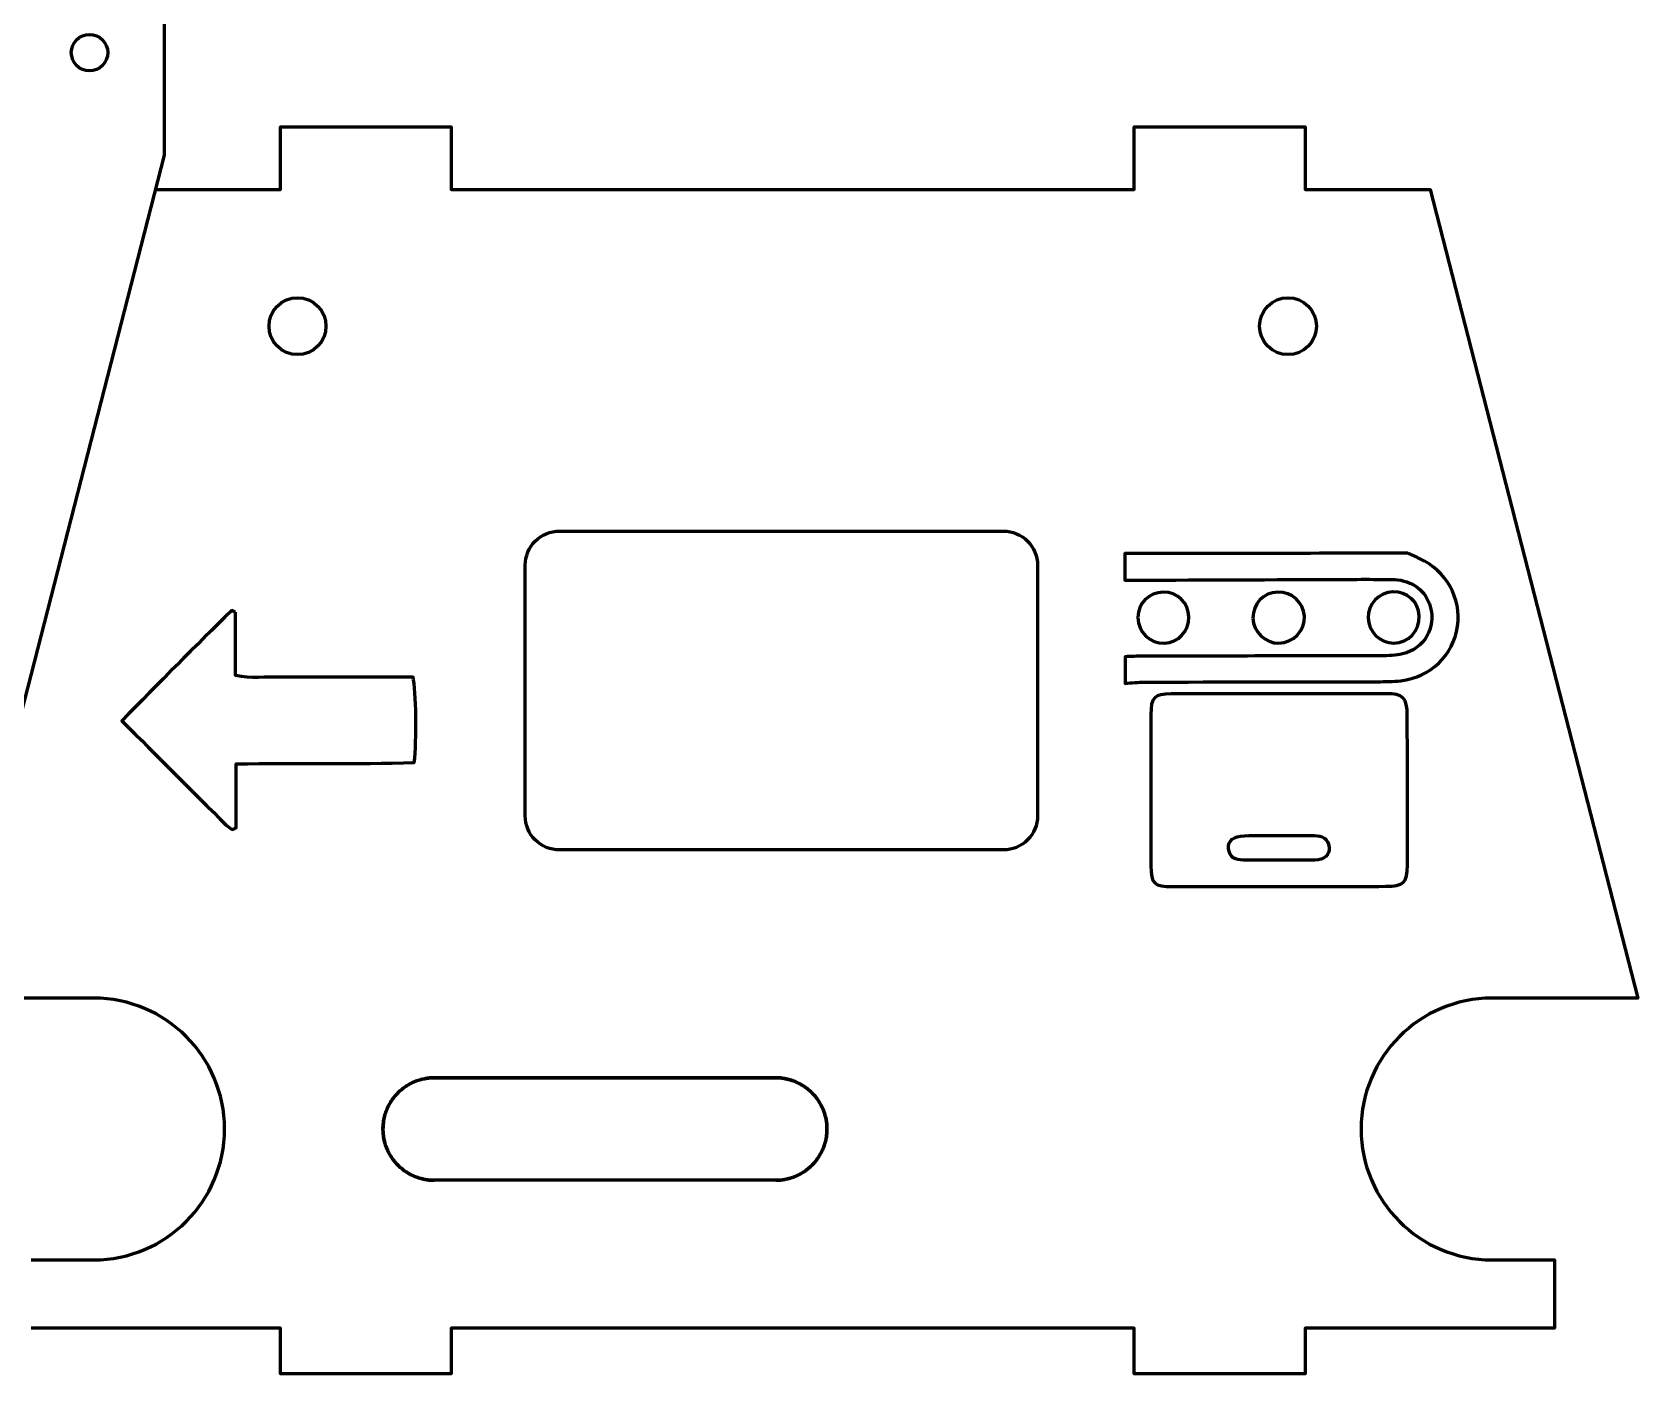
# Model space of a CAD drawing. Header units: millimetres. Extents: x -506 to -29, y -1445 to -43.
# Drawn here: x -353.4 to -212.4, y -317.8 to -200 of the extents above; entities that cross this region are included whole.
import ezdxf

# ---------------------------------------------------------------- set-up
doc = ezdxf.new("R2010")
doc.units = ezdxf.units.MM
doc.linetypes.add('K5LT_BASIC', pattern=[0])

# ---------------------------------------------------------------- blocks, each defined once
blk = doc.blocks.new('U86')
at = {"color": 150, "linetype": 'K5LT_BASIC', "lineweight": 60, "true_color": 0x0080ff}
blk.add_lwpolyline([(-354.93, -179.26, -1), (-341.83, -179.26), (-341.83, -204.26), (-341.83, -210.76), (-365.83, -304.26)], format="xyb", dxfattribs=at)
blk.add_circle((-348.38, -201.76), 1.6, dxfattribs=at)
blk = doc.blocks.new('U87')
at = {"color": 150, "linetype": 'K5LT_BASIC', "lineweight": 60, "true_color": 0x0080ff}
for p, q in [((-308.11, -300.78), (-318.11, -300.78)), ((-298.11, -300.78), (-308.11, -300.78)), ((-288.11, -300.78), (-298.11, -300.78))]:
    blk.add_line(p, q, dxfattribs=at)
blk = doc.blocks.new('U88')
at = {"color": 150, "linetype": 'K5LT_BASIC', "lineweight": 60, "true_color": 0x0080ff}
for p, q in [((-308.11, -291.78), (-318.11, -291.78)), ((-298.11, -291.78), (-308.11, -291.78)), ((-288.11, -291.78), (-298.11, -291.78))]:
    blk.add_line(p, q, dxfattribs=at)
blk = doc.blocks.new('U89')
at = {"color": 150, "linetype": 'K5LT_BASIC', "lineweight": 60, "true_color": 0x0080ff}
for p, q in [((-288.05, -291.78), (-288.11, -291.78)), ((-287.97, -291.78), (-288.05, -291.78)), ((-287.93, -291.79), (-287.97, -291.78)), ((-287.91, -291.79), (-287.93, -291.79)), ((-287.9, -291.79), (-287.91, -291.79)), ((-287.89, -291.79), (-287.9, -291.79)), ((-287.81, -291.79), (-287.89, -291.79)), ((-287.72, -291.8), (-287.81, -291.79)), ((-287.67, -291.8), (-287.72, -291.8)), ((-287.64, -291.81), (-287.67, -291.8)), ((-287.63, -291.81), (-287.64, -291.81)), ((-287.62, -291.81), (-287.63, -291.81)), ((-287.51, -291.82), (-287.62, -291.81)), ((-287.4, -291.84), (-287.51, -291.82)), ((-287.34, -291.85), (-287.4, -291.84)), ((-287.32, -291.85), (-287.34, -291.85)), ((-287.3, -291.85), (-287.32, -291.85)), ((-287.3, -291.86), (-287.3, -291.85)), ((-287.18, -291.88), (-287.3, -291.86)), ((-287.06, -291.9), (-287.18, -291.88)), ((-287.01, -291.92), (-287.06, -291.9)), ((-286.98, -291.93), (-287.01, -291.92)), ((-286.97, -291.93), (-286.98, -291.93)), ((-286.96, -291.93), (-286.97, -291.93)), ((-286.84, -291.96), (-286.96, -291.93)), ((-286.73, -292), (-286.84, -291.96)), ((-286.67, -292.02), (-286.73, -292)), ((-286.64, -292.03), (-286.67, -292.02)), ((-286.63, -292.03), (-286.64, -292.03)), ((-286.62, -292.03), (-286.63, -292.03)), ((-286.5, -292.08), (-286.62, -292.03)), ((-286.39, -292.12), (-286.5, -292.08)), ((-286.34, -292.15), (-286.39, -292.12)), ((-286.31, -292.16), (-286.34, -292.15)), ((-286.29, -292.16), (-286.31, -292.16)), ((-286.29, -292.17), (-286.29, -292.16)), ((-286.17, -292.22), (-286.29, -292.17)), ((-286.06, -292.27), (-286.17, -292.22)), ((-286.01, -292.3), (-286.06, -292.27)), ((-285.98, -292.32), (-286.01, -292.3)), ((-285.96, -292.33), (-285.98, -292.32)), ((-285.84, -292.39), (-285.96, -292.33)), ((-285.96, -292.33), (-285.96, -292.33)), ((-285.74, -292.46), (-285.84, -292.39)), ((-285.68, -292.49), (-285.74, -292.46)), ((-285.66, -292.51), (-285.68, -292.49)), ((-285.64, -292.52), (-285.66, -292.51)), ((-285.52, -292.6), (-285.64, -292.52)), ((-285.64, -292.52), (-285.64, -292.52)), ((-285.42, -292.67), (-285.52, -292.6)), ((-285.37, -292.71), (-285.42, -292.67)), ((-285.35, -292.73), (-285.37, -292.71)), ((-285.33, -292.74), (-285.35, -292.73)), ((-285.22, -292.83), (-285.33, -292.74)), ((-285.33, -292.74), (-285.33, -292.74)), ((-285.12, -292.91), (-285.22, -292.83)), ((-285.07, -292.96), (-285.12, -292.91)), ((-285.05, -292.98), (-285.07, -292.96)), ((-285.04, -292.99), (-285.05, -292.98)), ((-285.03, -293), (-285.04, -292.99)), ((-284.93, -293.09), (-285.03, -293)), ((-284.84, -293.19), (-284.93, -293.09)), ((-284.8, -293.24), (-284.84, -293.19)), ((-284.77, -293.26), (-284.8, -293.24)), ((-284.76, -293.27), (-284.77, -293.26)), ((-284.76, -293.28), (-284.76, -293.27)), ((-284.66, -293.38), (-284.76, -293.28)), ((-284.58, -293.49), (-284.66, -293.38)), ((-284.54, -293.54), (-284.58, -293.49)), ((-284.52, -293.57), (-284.54, -293.54)), ((-284.51, -293.58), (-284.52, -293.57)), ((-284.5, -293.59), (-284.51, -293.58)), ((-284.42, -293.7), (-284.5, -293.59)), ((-284.34, -293.81), (-284.42, -293.7)), ((-284.31, -293.87), (-284.34, -293.81)), ((-284.29, -293.9), (-284.31, -293.87)), ((-284.28, -293.91), (-284.29, -293.9)), ((-284.28, -293.92), (-284.28, -293.91)), ((-284.2, -294.04), (-284.28, -293.92)), ((-284.14, -294.16), (-284.2, -294.04)), ((-284.11, -294.22), (-284.14, -294.16)), ((-284.09, -294.26), (-284.11, -294.22)), ((-284.08, -294.27), (-284.09, -294.26)), ((-284.08, -294.28), (-284.08, -294.27)), ((-284.02, -294.41), (-284.08, -294.28)), ((-283.96, -294.53), (-284.02, -294.41)), ((-283.93, -294.6), (-283.96, -294.53)), ((-283.92, -294.63), (-283.93, -294.6)), ((-283.91, -294.65), (-283.92, -294.63)), ((-283.91, -294.66), (-283.91, -294.65)), ((-283.86, -294.79), (-283.91, -294.66)), ((-283.82, -294.92), (-283.86, -294.79)), ((-283.8, -294.99), (-283.82, -294.92)), ((-283.79, -295.02), (-283.8, -294.99)), ((-283.78, -295.04), (-283.79, -295.02)), ((-283.78, -295.05), (-283.78, -295.04)), ((-283.74, -295.19), (-283.78, -295.05)), ((-283.71, -295.33), (-283.74, -295.19)), ((-283.7, -295.4), (-283.71, -295.33)), ((-283.69, -295.43), (-283.7, -295.4)), ((-283.69, -295.45), (-283.69, -295.43)), ((-283.68, -295.46), (-283.69, -295.45)), ((-283.66, -295.6), (-283.68, -295.46)), ((-283.64, -295.74), (-283.66, -295.6)), ((-283.63, -295.81), (-283.64, -295.74)), ((-283.63, -295.85), (-283.63, -295.81)), ((-283.63, -295.86), (-283.63, -295.85)), ((-283.63, -295.87), (-283.63, -295.86)), ((-283.61, -296.02), (-283.63, -295.87)), ((-283.61, -296.16), (-283.61, -296.02)), ((-283.61, -296.23), (-283.61, -296.16)), ((-283.83, -297.68), (-283.79, -297.54)), ((-283.79, -297.54), (-283.78, -297.53)), ((-283.78, -297.52), (-283.77, -297.48)), ((-283.78, -297.53), (-283.78, -297.52)), ((-283.77, -297.48), (-283.75, -297.41)), ((-283.75, -297.41), (-283.72, -297.28)), ((-283.72, -297.28), (-283.69, -297.13)), ((-283.69, -297.12), (-283.68, -297.11)), ((-283.69, -297.13), (-283.69, -297.12)), ((-283.68, -297.07), (-283.66, -297)), ((-283.68, -297.11), (-283.68, -297.07)), ((-283.66, -297), (-283.64, -296.86)), ((-283.64, -296.86), (-283.63, -296.71)), ((-283.63, -296.69), (-283.62, -296.65)), ((-283.63, -296.71), (-283.63, -296.69)), ((-283.63, -296.71), (-283.63, -296.71)), ((-283.62, -296.58), (-283.61, -296.44)), ((-283.62, -296.65), (-283.62, -296.58)), ((-283.61, -296.27), (-283.61, -296.23)), ((-283.61, -296.28), (-283.61, -296.27)), ((-283.61, -296.29), (-283.61, -296.28)), ((-283.61, -296.44), (-283.61, -296.29)), ((-284.53, -299.01), (-284.52, -299)), ((-284.53, -299.02), (-284.53, -299.01)), ((-284.52, -299), (-284.5, -298.97)), ((-284.5, -298.97), (-284.46, -298.91)), ((-284.46, -298.91), (-284.38, -298.8)), ((-284.38, -298.8), (-284.3, -298.68)), ((-284.3, -298.68), (-284.29, -298.67)), ((-284.29, -298.67), (-284.28, -298.66)), ((-284.28, -298.66), (-284.27, -298.63)), ((-284.27, -298.63), (-284.23, -298.57)), ((-284.23, -298.57), (-284.16, -298.44)), ((-284.16, -298.44), (-284.09, -298.32)), ((-284.09, -298.31), (-284.08, -298.29)), ((-284.09, -298.32), (-284.09, -298.31)), ((-284.08, -298.29), (-284.07, -298.26)), ((-284.07, -298.26), (-284.04, -298.2)), ((-284.04, -298.2), (-283.98, -298.07)), ((-283.98, -298.07), (-283.92, -297.94)), ((-283.92, -297.93), (-283.91, -297.91)), ((-283.92, -297.94), (-283.92, -297.93)), ((-283.91, -297.91), (-283.9, -297.88)), ((-283.9, -297.88), (-283.88, -297.81)), ((-283.88, -297.81), (-283.83, -297.68)), ((-286.34, -300.42), (-286.33, -300.42)), ((-286.33, -300.42), (-286.3, -300.4)), ((-286.3, -300.4), (-286.24, -300.38)), ((-286.24, -300.38), (-286.13, -300.32)), ((-286.13, -300.32), (-286.02, -300.27)), ((-286.02, -300.27), (-286.01, -300.26)), ((-286.01, -300.26), (-286, -300.26)), ((-286, -300.26), (-285.97, -300.24)), ((-285.97, -300.24), (-285.91, -300.21)), ((-285.91, -300.21), (-285.8, -300.15)), ((-285.8, -300.15), (-285.69, -300.08)), ((-285.69, -300.08), (-285.69, -300.07)), ((-285.69, -300.07), (-285.67, -300.07)), ((-285.67, -300.07), (-285.64, -300.05)), ((-285.64, -300.05), (-285.59, -300.01)), ((-285.59, -300.01), (-285.48, -299.94)), ((-285.48, -299.94), (-285.38, -299.86)), ((-285.38, -299.86), (-285.37, -299.85)), ((-285.37, -299.85), (-285.36, -299.84)), ((-285.36, -299.84), (-285.33, -299.82)), ((-285.33, -299.82), (-285.28, -299.78)), ((-285.28, -299.78), (-285.18, -299.7)), ((-285.18, -299.7), (-285.08, -299.61)), ((-285.08, -299.61), (-285.07, -299.6)), ((-285.07, -299.6), (-285.06, -299.59)), ((-285.06, -299.59), (-285.03, -299.57)), ((-285.03, -299.57), (-284.98, -299.52)), ((-284.98, -299.52), (-284.89, -299.43)), ((-284.89, -299.43), (-284.79, -299.33)), ((-284.79, -299.32), (-284.78, -299.31)), ((-284.79, -299.33), (-284.79, -299.32)), ((-284.78, -299.31), (-284.75, -299.28)), ((-284.75, -299.28), (-284.71, -299.23)), ((-284.71, -299.23), (-284.62, -299.13)), ((-284.62, -299.13), (-284.53, -299.02)), ((-288.11, -300.78), (-287.72, -300.77)), ((-287.72, -300.77), (-287.71, -300.76)), ((-287.71, -300.76), (-287.69, -300.76)), ((-287.69, -300.76), (-287.66, -300.76)), ((-287.66, -300.76), (-287.6, -300.75)), ((-287.6, -300.75), (-287.47, -300.74)), ((-287.47, -300.74), (-287.35, -300.72)), ((-287.35, -300.72), (-287.34, -300.72)), ((-287.34, -300.72), (-287.33, -300.71)), ((-287.33, -300.71), (-287.3, -300.71)), ((-287.3, -300.71), (-287.24, -300.7)), ((-287.24, -300.7), (-287.12, -300.67)), ((-287.12, -300.67), (-287.02, -300.65)), ((-287.02, -300.65), (-287, -300.64)), ((-287.02, -300.65), (-287.02, -300.65)), ((-287, -300.64), (-286.97, -300.64)), ((-286.97, -300.64), (-286.92, -300.62)), ((-286.92, -300.62), (-286.8, -300.59)), ((-286.8, -300.59), (-286.68, -300.55)), ((-286.68, -300.55), (-286.66, -300.54)), ((-286.68, -300.55), (-286.68, -300.55)), ((-286.66, -300.54), (-286.63, -300.53)), ((-286.63, -300.53), (-286.58, -300.51)), ((-286.58, -300.51), (-286.46, -300.47)), ((-286.46, -300.47), (-286.35, -300.42)), ((-286.35, -300.42), (-286.34, -300.42))]:
    blk.add_line(p, q, dxfattribs=at)
blk = doc.blocks.new('U90')
at = {"color": 150, "linetype": 'K5LT_BASIC', "lineweight": 60, "true_color": 0x0080ff}
for p, q in [((-319.3, -291.94), (-319.41, -291.98)), ((-319.24, -291.93), (-319.3, -291.94)), ((-319.21, -291.92), (-319.24, -291.93)), ((-319.2, -291.92), (-319.21, -291.92)), ((-319.19, -291.91), (-319.2, -291.92)), ((-319.09, -291.89), (-319.19, -291.91)), ((-318.97, -291.87), (-319.09, -291.89)), ((-318.91, -291.86), (-318.97, -291.87)), ((-318.88, -291.85), (-318.91, -291.86)), ((-318.87, -291.85), (-318.88, -291.85)), ((-318.86, -291.85), (-318.87, -291.85)), ((-318.75, -291.83), (-318.86, -291.85)), ((-318.62, -291.81), (-318.75, -291.83)), ((-318.55, -291.8), (-318.62, -291.81)), ((-318.52, -291.8), (-318.55, -291.8)), ((-318.5, -291.8), (-318.52, -291.8)), ((-318.11, -291.78), (-318.5, -291.8)), ((-318.5, -291.8), (-318.5, -291.8)), ((-321.51, -293.33), (-321.59, -293.44)), ((-321.46, -293.28), (-321.51, -293.33)), ((-321.44, -293.26), (-321.46, -293.28)), ((-321.43, -293.24), (-321.44, -293.26)), ((-321.42, -293.24), (-321.43, -293.24)), ((-321.33, -293.14), (-321.42, -293.24)), ((-321.23, -293.04), (-321.33, -293.14)), ((-321.18, -293), (-321.23, -293.04)), ((-321.16, -292.97), (-321.18, -293)), ((-321.14, -292.96), (-321.16, -292.97)), ((-321.04, -292.87), (-321.14, -292.96)), ((-321.14, -292.96), (-321.14, -292.96)), ((-320.93, -292.78), (-321.04, -292.87)), ((-320.88, -292.74), (-320.93, -292.78)), ((-320.86, -292.72), (-320.88, -292.74)), ((-320.84, -292.71), (-320.86, -292.72)), ((-320.73, -292.63), (-320.84, -292.7)), ((-320.84, -292.7), (-320.84, -292.71)), ((-320.62, -292.55), (-320.73, -292.63)), ((-320.57, -292.52), (-320.62, -292.55)), ((-320.54, -292.5), (-320.57, -292.52)), ((-320.53, -292.49), (-320.54, -292.5)), ((-320.52, -292.49), (-320.53, -292.49)), ((-320.41, -292.42), (-320.52, -292.49)), ((-320.3, -292.35), (-320.41, -292.42)), ((-320.25, -292.32), (-320.3, -292.35)), ((-320.22, -292.31), (-320.25, -292.32)), ((-320.2, -292.3), (-320.22, -292.31)), ((-320.08, -292.24), (-320.2, -292.3)), ((-320.2, -292.3), (-320.2, -292.3)), ((-319.97, -292.19), (-320.08, -292.24)), ((-319.92, -292.16), (-319.97, -292.19)), ((-319.89, -292.15), (-319.92, -292.16)), ((-319.87, -292.14), (-319.89, -292.15)), ((-319.75, -292.09), (-319.87, -292.14)), ((-319.87, -292.14), (-319.87, -292.14)), ((-319.64, -292.05), (-319.75, -292.09)), ((-319.58, -292.03), (-319.64, -292.05)), ((-319.55, -292.02), (-319.58, -292.03)), ((-319.54, -292.02), (-319.55, -292.02)), ((-319.53, -292.01), (-319.54, -292.02)), ((-319.41, -291.98), (-319.53, -292.01)), ((-322.34, -294.75), (-322.38, -294.88)), ((-322.31, -294.68), (-322.34, -294.75)), ((-322.3, -294.65), (-322.31, -294.68)), ((-322.29, -294.64), (-322.3, -294.65)), ((-322.24, -294.49), (-322.29, -294.63)), ((-322.29, -294.63), (-322.29, -294.64)), ((-322.18, -294.36), (-322.24, -294.49)), ((-322.15, -294.3), (-322.18, -294.36)), ((-322.13, -294.27), (-322.15, -294.3)), ((-322.12, -294.25), (-322.13, -294.27)), ((-322.05, -294.12), (-322.12, -294.25)), ((-322.12, -294.25), (-322.12, -294.25)), ((-321.98, -294), (-322.05, -294.12)), ((-321.95, -293.94), (-321.98, -294)), ((-321.93, -293.91), (-321.95, -293.94)), ((-321.92, -293.89), (-321.93, -293.91)), ((-321.84, -293.77), (-321.92, -293.89)), ((-321.92, -293.89), (-321.92, -293.89)), ((-321.76, -293.65), (-321.84, -293.77)), ((-321.72, -293.6), (-321.76, -293.65)), ((-321.7, -293.57), (-321.72, -293.6)), ((-321.69, -293.56), (-321.7, -293.57)), ((-321.68, -293.55), (-321.69, -293.56)), ((-321.59, -293.44), (-321.68, -293.55)), ((-322.6, -296.12), (-322.61, -296.27)), ((-322.59, -295.91), (-322.6, -295.98)), ((-322.6, -295.98), (-322.6, -296.12)), ((-322.57, -295.7), (-322.59, -295.85)), ((-322.59, -295.85), (-322.59, -295.86)), ((-322.59, -295.86), (-322.59, -295.88)), ((-322.59, -295.88), (-322.59, -295.91)), ((-322.55, -295.56), (-322.57, -295.7)), ((-322.54, -295.49), (-322.55, -295.56)), ((-322.53, -295.46), (-322.54, -295.49)), ((-322.5, -295.29), (-322.53, -295.43)), ((-322.53, -295.43), (-322.53, -295.44)), ((-322.53, -295.44), (-322.53, -295.46)), ((-322.46, -295.15), (-322.5, -295.29)), ((-322.44, -295.08), (-322.46, -295.15)), ((-322.43, -295.05), (-322.44, -295.08)), ((-322.38, -294.88), (-322.43, -295.02)), ((-322.43, -295.02), (-322.43, -295.03)), ((-322.43, -295.03), (-322.43, -295.05)), ((-322.61, -296.27), (-322.61, -296.28)), ((-322.61, -296.28), (-322.61, -296.3)), ((-322.61, -296.3), (-322.61, -296.33)), ((-322.61, -296.33), (-322.61, -296.4)), ((-322.61, -296.4), (-322.6, -296.55)), ((-322.6, -296.55), (-322.59, -296.69)), ((-322.59, -296.69), (-322.59, -296.7)), ((-322.59, -296.7), (-322.59, -296.72)), ((-322.59, -296.72), (-322.58, -296.75)), ((-322.58, -296.75), (-322.57, -296.82)), ((-322.57, -296.82), (-322.56, -296.96)), ((-322.56, -296.96), (-322.53, -297.11)), ((-322.53, -297.11), (-322.53, -297.12)), ((-322.53, -297.12), (-322.53, -297.13)), ((-322.53, -297.13), (-322.52, -297.17)), ((-322.52, -297.17), (-322.5, -297.24)), ((-322.5, -297.24), (-322.47, -297.37)), ((-322.47, -297.37), (-322.43, -297.52)), ((-322.43, -297.52), (-322.43, -297.52)), ((-322.43, -297.52), (-322.43, -297.54)), ((-322.43, -297.54), (-322.42, -297.57)), ((-322.42, -297.57), (-322.4, -297.64)), ((-322.4, -297.64), (-322.35, -297.77)), ((-322.35, -297.77), (-322.3, -297.91)), ((-322.3, -297.91), (-322.3, -297.92)), ((-322.3, -297.92), (-322.29, -297.93)), ((-322.29, -297.93), (-322.28, -297.97)), ((-322.28, -297.97), (-322.25, -298.03)), ((-322.25, -298.03), (-322.2, -298.16)), ((-322.2, -298.16), (-322.14, -298.29)), ((-322.14, -298.29), (-322.13, -298.29)), ((-322.13, -298.29), (-322.12, -298.31)), ((-322.12, -298.31), (-322.11, -298.34)), ((-322.11, -298.34), (-322.08, -298.4)), ((-322.08, -298.4), (-322.01, -298.52)), ((-322.01, -298.52), (-321.94, -298.64)), ((-321.94, -298.64), (-321.93, -298.65)), ((-321.93, -298.65), (-321.92, -298.67)), ((-321.92, -298.67), (-321.91, -298.69)), ((-321.91, -298.69), (-321.87, -298.75)), ((-321.87, -298.75), (-321.79, -298.86)), ((-321.79, -298.86), (-321.71, -298.98)), ((-321.71, -298.98), (-321.71, -298.98)), ((-321.71, -298.98), (-321.7, -299)), ((-321.7, -299), (-321.68, -299.02)), ((-321.68, -299.02), (-321.63, -299.08)), ((-321.63, -299.08), (-321.55, -299.18)), ((-321.55, -299.18), (-321.46, -299.29)), ((-321.46, -299.29), (-321.45, -299.29)), ((-321.45, -299.29), (-321.44, -299.3)), ((-321.44, -299.3), (-321.42, -299.33)), ((-321.42, -299.33), (-321.37, -299.38)), ((-321.37, -299.38), (-321.28, -299.47)), ((-321.28, -299.47), (-321.18, -299.57)), ((-321.18, -299.57), (-321.18, -299.57)), ((-321.18, -299.57), (-321.16, -299.58)), ((-321.16, -299.58), (-321.14, -299.61)), ((-321.14, -299.61), (-321.09, -299.65)), ((-321.09, -299.65), (-320.99, -299.73)), ((-320.99, -299.73), (-320.89, -299.82)), ((-320.89, -299.82), (-320.88, -299.83)), ((-320.88, -299.83), (-320.87, -299.84)), ((-320.87, -299.84), (-320.84, -299.85)), ((-320.84, -299.85), (-320.79, -299.89)), ((-320.79, -299.89), (-320.69, -299.97)), ((-320.69, -299.97), (-320.58, -300.04)), ((-320.58, -300.04), (-320.57, -300.05)), ((-320.57, -300.05), (-320.56, -300.06)), ((-320.56, -300.06), (-320.53, -300.07)), ((-320.53, -300.07), (-320.48, -300.11)), ((-320.48, -300.11), (-320.37, -300.17)), ((-320.37, -300.17), (-320.26, -300.24)), ((-320.26, -300.24), (-320.25, -300.24)), ((-320.25, -300.24), (-320.24, -300.25)), ((-320.24, -300.25), (-320.21, -300.26)), ((-320.21, -300.26), (-320.15, -300.29)), ((-320.15, -300.29), (-320.04, -300.34)), ((-320.04, -300.34), (-319.93, -300.4)), ((-319.93, -300.4), (-319.92, -300.4)), ((-319.92, -300.4), (-319.91, -300.41)), ((-319.91, -300.41), (-319.88, -300.42)), ((-319.88, -300.42), (-319.82, -300.44)), ((-319.82, -300.44), (-319.71, -300.49)), ((-319.71, -300.49), (-319.59, -300.53)), ((-319.59, -300.53), (-319.59, -300.53)), ((-319.59, -300.53), (-319.57, -300.54)), ((-319.57, -300.54), (-319.54, -300.55)), ((-319.54, -300.55), (-319.49, -300.57)), ((-319.49, -300.57), (-319.37, -300.6)), ((-319.37, -300.6), (-319.26, -300.63)), ((-319.26, -300.63), (-319.25, -300.64)), ((-319.25, -300.64), (-319.23, -300.64)), ((-319.23, -300.64), (-319.21, -300.65)), ((-319.21, -300.65), (-319.15, -300.66)), ((-319.15, -300.66), (-319.04, -300.68)), ((-319.04, -300.68), (-318.92, -300.71)), ((-318.92, -300.71), (-318.91, -300.71)), ((-318.91, -300.71), (-318.9, -300.71)), ((-318.9, -300.71), (-318.87, -300.72)), ((-318.87, -300.72), (-318.81, -300.73)), ((-318.81, -300.73), (-318.71, -300.74)), ((-318.71, -300.74), (-318.59, -300.76)), ((-318.59, -300.76), (-318.59, -300.76)), ((-318.59, -300.76), (-318.57, -300.76)), ((-318.57, -300.76), (-318.55, -300.76)), ((-318.55, -300.76), (-318.5, -300.77)), ((-318.5, -300.77), (-318.4, -300.77)), ((-318.4, -300.77), (-318.32, -300.78)), ((-318.32, -300.78), (-318.32, -300.78)), ((-318.32, -300.78), (-318.31, -300.78)), ((-318.31, -300.78), (-318.29, -300.78)), ((-318.29, -300.78), (-318.24, -300.78)), ((-318.24, -300.78), (-318.16, -300.78)), ((-318.16, -300.78), (-318.11, -300.78))]:
    blk.add_line(p, q, dxfattribs=at)
blk = doc.blocks.new('U96')
at = {"color": 150, "linetype": 'K5LT_BASIC', "lineweight": 60, "true_color": 0x0080ff}
for points, knots in [([(-232.59, -245.72), (-232.24, -245.88), (-231.89, -246.04), (-231.54, -246.2), (-229.21, -247.27), (-227.87, -249.67), (-228.22, -252.14), (-228.58, -254.68), (-230.61, -256.63), (-233.2, -256.92), (-233.88, -257), (-234.56, -257), (-235.24, -257), (-242.06, -257.02), (-248.87, -257.02), (-255.68, -257.04), (-256.26, -257.04), (-256.84, -257.11), (-257.42, -257.15), (-257.42, -256.37), (-257.42, -255.59), (-257.42, -254.81), (-256.89, -254.79), (-256.35, -254.76), (-255.82, -254.76), (-248.86, -254.75), (-241.89, -254.74), (-234.93, -254.72), (-234.3, -254.72), (-233.65, -254.71), (-233.05, -254.56), (-231.14, -254.11), (-230.09, -252.27), (-230.61, -250.41), (-230.99, -249.04), (-232.2, -248.09), (-233.77, -248.04), (-235.71, -247.99), (-237.66, -248.02), (-239.61, -248.03), (-245.55, -248.04), (-251.49, -248.07), (-257.43, -248.09), (-257.43, -247.31), (-257.43, -246.53), (-257.43, -245.75), (-249.15, -245.74), (-240.87, -245.73), (-232.59, -245.72)], [0, 0, 0, 0, 0.0625, 0.0625, 0.0625, 0.125, 0.125, 0.125, 0.1875, 0.1875, 0.1875, 0.25, 0.25, 0.25, 0.3125, 0.3125, 0.3125, 0.375, 0.375, 0.375, 0.4375, 0.4375, 0.4375, 0.5, 0.5, 0.5, 0.5625, 0.5625, 0.5625, 0.625, 0.625, 0.625, 0.6875, 0.6875, 0.6875, 0.75, 0.75, 0.75, 0.8125, 0.8125, 0.8125, 0.875, 0.875, 0.875, 0.9375, 0.9375, 0.9375, 1, 1, 1, 1]), ([(-254.07, -249.14), (-252.81, -249.13), (-251.85, -250.07), (-251.83, -251.32), (-251.8, -252.56), (-252.74, -253.58), (-253.96, -253.63), (-255.23, -253.69), (-256.3, -252.65), (-256.29, -251.36), (-256.28, -250.11), (-255.32, -249.15), (-254.07, -249.14)], [0, 0, 0, 0, 0.25, 0.25, 0.25, 0.5, 0.5, 0.5, 0.75, 0.75, 0.75, 1, 1, 1, 1]), ([(-246.19, -251.41), (-246.22, -250.18), (-245.26, -249.17), (-244.01, -249.13), (-242.79, -249.09), (-241.74, -250.04), (-241.67, -251.25), (-241.6, -252.5), (-242.66, -253.62), (-243.92, -253.62), (-245.12, -253.63), (-246.16, -252.62), (-246.19, -251.41)], [0, 0, 0, 0, 0.25, 0.25, 0.25, 0.5, 0.5, 0.5, 0.75, 0.75, 0.75, 1, 1, 1, 1]), ([(-236.08, -251.4), (-236.11, -250.2), (-235.12, -249.16), (-233.9, -249.12), (-232.64, -249.07), (-231.65, -249.97), (-231.59, -251.23), (-231.53, -252.53), (-232.53, -253.61), (-233.81, -253.61), (-235.01, -253.62), (-236.05, -252.61), (-236.08, -251.4)], [0, 0, 0, 0, 0.25, 0.25, 0.25, 0.5, 0.5, 0.5, 0.75, 0.75, 0.75, 1, 1, 1, 1]), ([(-243.88, -274.99), (-247, -274.99), (-250.12, -275), (-253.23, -274.99), (-254.88, -274.99), (-255.14, -274.76), (-255.15, -273.17), (-255.17, -268.74), (-255.17, -264.31), (-255.16, -259.88), (-255.16, -258.39), (-254.86, -258.08), (-253.36, -258.08), (-247.08, -258.06), (-240.79, -258.05), (-234.51, -258.06), (-232.99, -258.06), (-232.64, -258.42), (-232.64, -259.97), (-232.62, -264.36), (-232.61, -268.74), (-232.62, -273.12), (-232.63, -274.67), (-232.95, -274.97), (-234.54, -274.97), (-237.65, -274.99), (-240.77, -274.98), (-243.88, -274.99)], [0, 0, 0, 0, 0.111111, 0.111111, 0.111111, 0.222222, 0.222222, 0.222222, 0.333333, 0.333333, 0.333333, 0.444444, 0.444444, 0.444444, 0.555556, 0.555556, 0.555556, 0.666667, 0.666667, 0.666667, 0.777778, 0.777778, 0.777778, 0.888889, 0.888889, 0.888889, 1, 1, 1, 1]), ([(-243.88, -270.52), (-243.88, -270.52), (-243.88, -270.52), (-243.88, -270.52), (-244.9, -270.52), (-245.92, -270.5), (-246.94, -270.53), (-247.9, -270.56), (-248.38, -270.96), (-248.33, -271.64), (-248.28, -272.44), (-247.73, -272.67), (-247.02, -272.67), (-244.93, -272.67), (-242.84, -272.69), (-240.75, -272.66), (-239.9, -272.64), (-239.46, -272.21), (-239.5, -271.56), (-239.56, -270.75), (-240.11, -270.52), (-240.82, -270.52), (-241.84, -270.52), (-242.86, -270.52), (-243.88, -270.52)], [0, 0, 0, 0, 0.125, 0.125, 0.125, 0.25, 0.25, 0.25, 0.375, 0.375, 0.375, 0.5, 0.5, 0.5, 0.625, 0.625, 0.625, 0.75, 0.75, 0.75, 0.875, 0.875, 0.875, 1, 1, 1, 1])]:
    blk.add_open_spline(points, degree=3, knots=knots, dxfattribs=at)
blk = doc.blocks.new('U97')
at = {"color": 150, "linetype": 'K5LT_BASIC', "lineweight": 60, "true_color": 0x0080ff}
blk.add_open_spline([(-335.56, -250.91), (-335.56, -252.74), (-335.55, -254.58), (-335.55, -256.47), (-334.17, -256.74), (-332.86, -256.57), (-331.57, -256.6), (-330.25, -256.63), (-328.94, -256.6), (-327.63, -256.6), (-326.36, -256.6), (-325.1, -256.6), (-323.83, -256.59), (-322.53, -256.59), (-321.23, -256.59), (-319.96, -256.59), (-319.69, -257.77), (-319.63, -262.17), (-319.85, -264.11), (-325, -264.27), (-330.17, -264.11), (-335.5, -264.22), (-335.5, -266.17), (-335.5, -268.04), (-335.5, -269.83), (-335.69, -269.92), (-335.73, -269.95), (-335.77, -269.96), (-335.82, -269.97), (-335.88, -269.98), (-335.91, -269.95), (-336.07, -269.84), (-336.23, -269.73), (-336.37, -269.6), (-339.39, -266.58), (-342.42, -263.56), (-345.55, -260.43), (-342.32, -257.13), (-339.12, -253.92), (-335.88, -250.74), (-335.77, -250.8), (-335.67, -250.85), (-335.56, -250.91)], degree=3, knots=[0, 0, 0, 0, 0.071429, 0.071429, 0.071429, 0.142857, 0.142857, 0.142857, 0.214286, 0.214286, 0.214286, 0.285714, 0.285714, 0.285714, 0.357143, 0.357143, 0.357143, 0.428571, 0.428571, 0.428571, 0.5, 0.5, 0.5, 0.571429, 0.571429, 0.571429, 0.642857, 0.642857, 0.642857, 0.714286, 0.714286, 0.714286, 0.785714, 0.785714, 0.785714, 0.857143, 0.857143, 0.857143, 0.928571, 0.928571, 0.928571, 1, 1, 1, 1], dxfattribs=at)

msp = doc.modelspace()

# ---------------------------------------------------------------- linework, layer by layer
at = {"color": 150, "linetype": 'K5LT_BASIC', "lineweight": 60, "true_color": 0x0080ff}
for points in [[(-342.61, -213.78), (-331.61, -213.78), (-331.61, -208.28), (-316.61, -208.28), (-316.61, -213.78), (-256.61, -213.78), (-256.61, -208.28), (-241.61, -208.28), (-241.61, -213.78), (-230.61, -213.78), (-212.38, -284.79), (-220.2, -284.79), (-225.2, -284.79, 1), (-225.2, -307.77), (-219.7, -307.77), (-219.7, -313.78), (-241.61, -313.78), (-241.61, -317.78), (-256.61, -317.78), (-256.61, -313.78), (-316.61, -313.78), (-316.61, -317.78), (-331.61, -317.78), (-331.61, -313.78), (-353.51, -313.78)], [(-353.51, -307.77), (-348.01, -307.77, 1), (-348.01, -284.79), (-353.01, -284.79), (-360.83, -284.79)]]:
    msp.add_lwpolyline(points, format="xyb", dxfattribs=at)
msp.add_lwpolyline([(-268.11, -271.78), (-307.11, -271.78, -0.414214), (-310.11, -268.78), (-310.11, -246.78, -0.414214), (-307.11, -243.78), (-268.11, -243.78, -0.414214), (-265.11, -246.78), (-265.11, -268.78, -0.414214)], format="xyb", close=True, dxfattribs=at)
msp.add_lwpolyline([(-288.11, -300.78), (-298.11, -300.78), (-308.11, -300.78), (-318.11, -300.78), (-318.5, -300.77), (-318.5, -300.76), (-318.52, -300.76), (-318.55, -300.76), (-318.62, -300.75), (-318.75, -300.74), (-318.86, -300.72), (-318.87, -300.72), (-318.88, -300.71), (-318.91, -300.71), (-318.97, -300.7), (-319.09, -300.67), (-319.19, -300.65), (-319.2, -300.65), (-319.21, -300.64), (-319.24, -300.64), (-319.3, -300.62), (-319.41, -300.59), (-319.53, -300.55), (-319.54, -300.55), (-319.55, -300.54), (-319.58, -300.53), (-319.64, -300.51), (-319.75, -300.47), (-319.87, -300.42), (-319.87, -300.42), (-319.89, -300.42), (-319.92, -300.4), (-319.97, -300.38), (-320.08, -300.32), (-320.2, -300.27), (-320.2, -300.26), (-320.22, -300.26), (-320.25, -300.24), (-320.3, -300.21), (-320.41, -300.15), (-320.52, -300.08), (-320.53, -300.07), (-320.54, -300.07), (-320.57, -300.05), (-320.62, -300.01), (-320.73, -299.94), (-320.84, -299.86), (-320.84, -299.85), (-320.86, -299.84), (-320.88, -299.82), (-320.93, -299.78), (-321.04, -299.7), (-321.14, -299.61), (-321.14, -299.6), (-321.16, -299.59), (-321.18, -299.57), (-321.23, -299.52), (-321.33, -299.43), (-321.42, -299.33), (-321.43, -299.32), (-321.44, -299.31), (-321.46, -299.28), (-321.51, -299.23), (-321.59, -299.13), (-321.68, -299.02), (-321.69, -299.01), (-321.7, -299), (-321.72, -298.97), (-321.76, -298.91), (-321.84, -298.8), (-321.92, -298.68), (-321.92, -298.67), (-321.93, -298.66), (-321.95, -298.63), (-321.98, -298.57), (-322.05, -298.44), (-322.12, -298.32), (-322.12, -298.31), (-322.13, -298.29), (-322.15, -298.26), (-322.18, -298.2), (-322.24, -298.07), (-322.29, -297.94), (-322.29, -297.93), (-322.3, -297.91), (-322.31, -297.88), (-322.34, -297.81), (-322.38, -297.68), (-322.43, -297.54), (-322.43, -297.53), (-322.43, -297.52), (-322.44, -297.48), (-322.46, -297.41), (-322.5, -297.28), (-322.53, -297.13), (-322.53, -297.12), (-322.53, -297.11), (-322.54, -297.07), (-322.55, -297), (-322.57, -296.86), (-322.59, -296.71), (-322.59, -296.71), (-322.59, -296.69), (-322.59, -296.65), (-322.6, -296.58), (-322.6, -296.44), (-322.61, -296.29), (-322.61, -296.28), (-322.61, -296.27), (-322.61, -296.23), (-322.61, -296.16), (-322.6, -296.02), (-322.59, -295.87), (-322.59, -295.86), (-322.59, -295.85), (-322.58, -295.81), (-322.57, -295.74), (-322.56, -295.6), (-322.53, -295.46), (-322.53, -295.45), (-322.53, -295.43), (-322.52, -295.4), (-322.5, -295.33), (-322.47, -295.19), (-322.43, -295.05), (-322.43, -295.04), (-322.43, -295.02), (-322.42, -294.99), (-322.4, -294.92), (-322.35, -294.79), (-322.3, -294.66), (-322.3, -294.65), (-322.29, -294.63), (-322.28, -294.6), (-322.25, -294.53), (-322.2, -294.41), (-322.14, -294.28), (-322.13, -294.27), (-322.12, -294.26), (-322.11, -294.22), (-322.08, -294.16), (-322.01, -294.04), (-321.94, -293.92), (-321.93, -293.91), (-321.92, -293.9), (-321.91, -293.87), (-321.87, -293.81), (-321.79, -293.7), (-321.71, -293.59), (-321.71, -293.58), (-321.7, -293.57), (-321.68, -293.54), (-321.63, -293.49), (-321.55, -293.38), (-321.46, -293.28), (-321.45, -293.27), (-321.44, -293.26), (-321.42, -293.24), (-321.37, -293.19), (-321.28, -293.09), (-321.18, -293), (-321.18, -292.99), (-321.16, -292.98), (-321.14, -292.96), (-321.09, -292.91), (-320.99, -292.83), (-320.89, -292.74), (-320.88, -292.74), (-320.87, -292.73), (-320.84, -292.71), (-320.79, -292.67), (-320.69, -292.6), (-320.58, -292.52), (-320.57, -292.52), (-320.56, -292.51), (-320.53, -292.49), (-320.48, -292.46), (-320.37, -292.39), (-320.26, -292.33), (-320.25, -292.33), (-320.24, -292.32), (-320.21, -292.3), (-320.15, -292.27), (-320.04, -292.22), (-319.93, -292.17), (-319.92, -292.16), (-319.91, -292.16), (-319.88, -292.15), (-319.82, -292.12), (-319.71, -292.08), (-319.59, -292.03), (-319.59, -292.03), (-319.57, -292.03), (-319.54, -292.02), (-319.49, -292), (-319.37, -291.96), (-319.26, -291.93), (-319.25, -291.93), (-319.23, -291.93), (-319.21, -291.92), (-319.15, -291.9), (-319.04, -291.88), (-318.92, -291.86), (-318.91, -291.85), (-318.9, -291.85), (-318.87, -291.85), (-318.81, -291.84), (-318.71, -291.82), (-318.59, -291.81), (-318.59, -291.81), (-318.57, -291.81), (-318.55, -291.8), (-318.5, -291.8), (-318.4, -291.79), (-318.32, -291.79), (-318.32, -291.79), (-318.31, -291.79), (-318.29, -291.79), (-318.24, -291.78), (-318.16, -291.78), (-318.11, -291.78), (-308.11, -291.78), (-298.11, -291.78), (-288.11, -291.78), (-287.72, -291.8), (-287.71, -291.8), (-287.69, -291.8), (-287.66, -291.8), (-287.6, -291.81), (-287.47, -291.83), (-287.35, -291.85), (-287.34, -291.85), (-287.33, -291.85), (-287.3, -291.86), (-287.24, -291.87), (-287.12, -291.89), (-287.02, -291.91), (-287.02, -291.92), (-287, -291.92), (-286.97, -291.93), (-286.92, -291.94), (-286.8, -291.98), (-286.68, -292.01), (-286.68, -292.02), (-286.66, -292.02), (-286.63, -292.03), (-286.58, -292.05), (-286.46, -292.09), (-286.35, -292.14), (-286.34, -292.14), (-286.33, -292.15), (-286.3, -292.16), (-286.24, -292.19), (-286.13, -292.24), (-286.02, -292.3), (-286.01, -292.3), (-286, -292.31), (-285.97, -292.32), (-285.91, -292.35), (-285.8, -292.42), (-285.69, -292.49), (-285.69, -292.49), (-285.67, -292.5), (-285.64, -292.52), (-285.59, -292.55), (-285.48, -292.63), (-285.38, -292.7), (-285.37, -292.71), (-285.36, -292.72), (-285.33, -292.74), (-285.28, -292.78), (-285.18, -292.87), (-285.08, -292.96), (-285.07, -292.96), (-285.06, -292.97), (-285.03, -293), (-284.98, -293.04), (-284.89, -293.14), (-284.79, -293.24), (-284.79, -293.24), (-284.78, -293.26), (-284.75, -293.28), (-284.71, -293.33), (-284.62, -293.44), (-284.53, -293.55), (-284.53, -293.56), (-284.52, -293.57), (-284.5, -293.6), (-284.46, -293.65), (-284.38, -293.77), (-284.3, -293.89), (-284.29, -293.89), (-284.28, -293.91), (-284.27, -293.94), (-284.23, -294), (-284.16, -294.12), (-284.09, -294.25), (-284.09, -294.25), (-284.08, -294.27), (-284.07, -294.3), (-284.04, -294.36), (-283.98, -294.49), (-283.92, -294.63), (-283.92, -294.64), (-283.91, -294.65), (-283.9, -294.68), (-283.88, -294.75), (-283.83, -294.88), (-283.79, -295.02), (-283.78, -295.03), (-283.78, -295.05), (-283.77, -295.08), (-283.75, -295.15), (-283.72, -295.29), (-283.69, -295.43), (-283.69, -295.44), (-283.68, -295.46), (-283.68, -295.49), (-283.66, -295.56), (-283.64, -295.7), (-283.63, -295.85), (-283.63, -295.86), (-283.63, -295.88), (-283.62, -295.91), (-283.62, -295.98), (-283.61, -296.12), (-283.61, -296.27), (-283.61, -296.28), (-283.61, -296.3), (-283.61, -296.33), (-283.61, -296.4), (-283.61, -296.55), (-283.63, -296.69), (-283.63, -296.7), (-283.63, -296.72), (-283.63, -296.75), (-283.64, -296.82), (-283.66, -296.96), (-283.68, -297.11), (-283.69, -297.12), (-283.69, -297.13), (-283.7, -297.17), (-283.71, -297.24), (-283.74, -297.37), (-283.78, -297.52), (-283.78, -297.52), (-283.79, -297.54), (-283.8, -297.57), (-283.82, -297.64), (-283.86, -297.77), (-283.91, -297.91), (-283.91, -297.92), (-283.92, -297.93), (-283.93, -297.97), (-283.96, -298.03), (-284.02, -298.16), (-284.08, -298.29), (-284.08, -298.29), (-284.09, -298.31), (-284.11, -298.34), (-284.14, -298.4), (-284.2, -298.52), (-284.28, -298.64), (-284.28, -298.65), (-284.29, -298.67), (-284.31, -298.69), (-284.34, -298.75), (-284.42, -298.86), (-284.5, -298.98), (-284.51, -298.98), (-284.52, -299), (-284.54, -299.02), (-284.58, -299.08), (-284.66, -299.18), (-284.76, -299.29), (-284.76, -299.29), (-284.77, -299.3), (-284.8, -299.33), (-284.84, -299.38), (-284.93, -299.47), (-285.03, -299.57), (-285.04, -299.57), (-285.05, -299.58), (-285.07, -299.61), (-285.12, -299.65), (-285.22, -299.73), (-285.33, -299.82), (-285.33, -299.83), (-285.35, -299.84), (-285.37, -299.85), (-285.42, -299.89), (-285.52, -299.97), (-285.64, -300.04), (-285.64, -300.05), (-285.66, -300.06), (-285.68, -300.07), (-285.74, -300.11), (-285.84, -300.17), (-285.96, -300.24), (-285.96, -300.24), (-285.98, -300.25), (-286.01, -300.26), (-286.06, -300.29), (-286.17, -300.34), (-286.29, -300.4), (-286.29, -300.4), (-286.31, -300.41), (-286.34, -300.42), (-286.39, -300.44), (-286.5, -300.49), (-286.62, -300.53), (-286.63, -300.53), (-286.64, -300.54), (-286.67, -300.55), (-286.73, -300.57), (-286.84, -300.6), (-286.96, -300.63), (-286.97, -300.64), (-286.98, -300.64), (-287.01, -300.65), (-287.06, -300.66), (-287.18, -300.68), (-287.3, -300.71), (-287.3, -300.71), (-287.32, -300.71), (-287.34, -300.72), (-287.4, -300.73), (-287.51, -300.74), (-287.62, -300.76), (-287.63, -300.76), (-287.64, -300.76), (-287.67, -300.76), (-287.72, -300.77), (-287.81, -300.77), (-287.89, -300.78), (-287.9, -300.78), (-287.91, -300.78), (-287.93, -300.78), (-287.97, -300.78), (-288.05, -300.78)], close=True, dxfattribs=at)
for centre in [(-330.11, -225.78), (-243.11, -225.78)]:
    msp.add_circle(centre, 2.5, dxfattribs=at)

# ---------------------------------------------------------------- block references
for name in ['U86', 'U96', 'U97', 'U90', 'U88', 'U89', 'U87']:
    msp.add_blockref(name, (0, 0))

doc.saveas('drawing.dxf')
